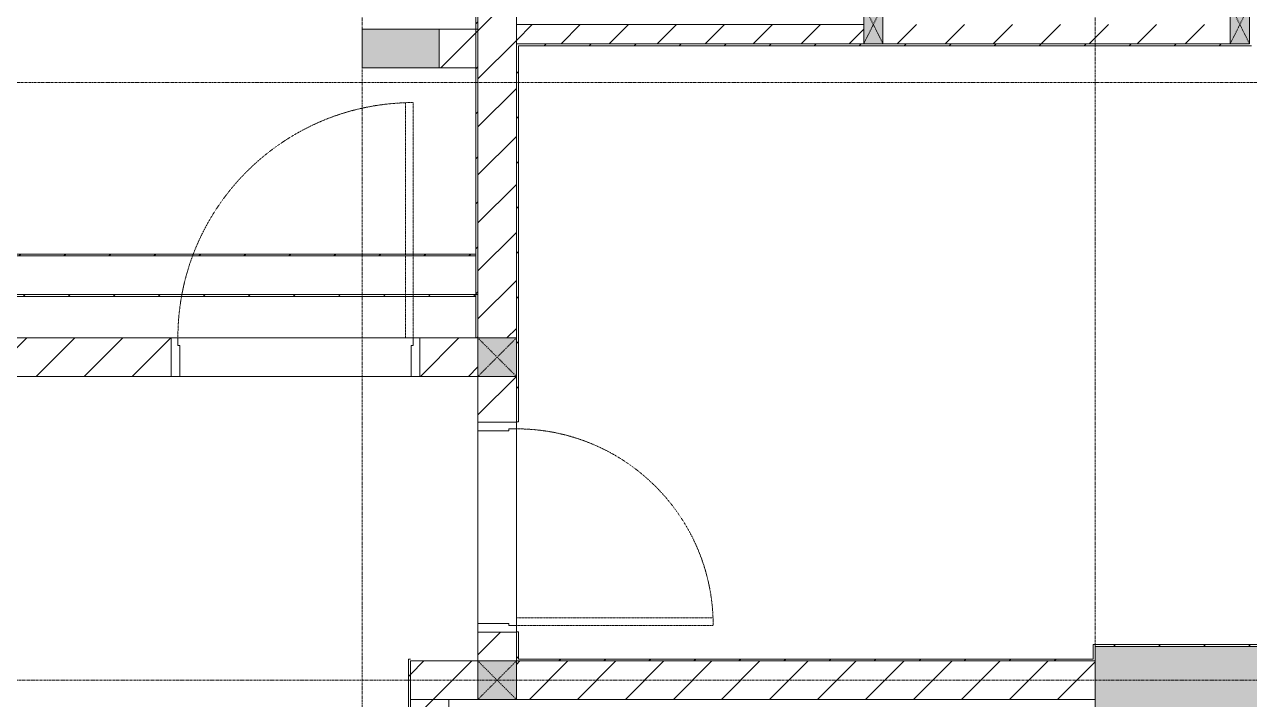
# Model space of a CAD drawing. Header units: millimetres. Extents: x 5359 to 218750, y -16347 to 109893.
# Drawn here: x 116502 to 122853, y 69837 to 73337 of the extents above; entities that cross this region are included whole.
import ezdxf

# ---------------------------------------------------------------- set-up
doc = ezdxf.new("R2010")
doc.units = ezdxf.units.MM
for name, pattern in [('Dash', [6, 3, -3]), ('Grid Line', [22.225, 12.7, -3.175, 3.175, -3.175]), ('IMPORT-Overhead', [3.96875, 2.38125, -1.5875]), ('NET VAN', [1.06, 0.53, -0.53])]:
    doc.linetypes.add(name, pattern=pattern)
for name, color, linetype, lineweight in [('0-1', 7, 'Continuous', 5), ('A-AREA-1', 41, 'IMPORT-Overhead', 9), ('A-DETL-GENF-2', 9, 'NET VAN', 9), ('A-DOOR', 31, 'Continuous', 9), ('A-DOOR-FRAM', 31, 'Continuous', 9), ('A-FLOR-1', 9, 'Continuous', 9), ('A-WALL', 113, 'Continuous', 9), ('A-WALL-1', 53, 'Continuous', 18), ('A-WALL-3', 113, 'Continuous', 18), ('A-WALL-PATT-1', 10, 'Continuous', 9), ('A-WALL-PATT-2', 9, 'Continuous', 9), ('A-WALL-PATT-3', 111, 'Continuous', 9), ('I-WALL-1', 53, 'Continuous', 18), ('I-WALL-3', 2, 'Continuous', 18), ('S-COLS', 52, 'Continuous', 9), ('S-COLS-1', 253, 'Continuous', 5), ('S-COLS-2', 53, 'Continuous', 18), ('S-COLS-3', 9, 'Continuous', 9), ('S-COLS-4', 52, 'Continuous', 18), ('S-COLS-5', 52, 'Dash', 9), ('S-COLS-HDLN', 52, 'Dash', 9), ('S-COLS-HDLN-1', 9, 'Dash', 9), ('S-GRID-1', 1, 'Grid Line', 9)]:
    doc.layers.add(name, color=color, linetype=linetype, lineweight=lineweight)
pattern_1 = [(45, (0, 0), (-124.4508, 124.4508), [])]
pattern_2 = [(45, (0, 0), (-116.67262, 116.67262), [])]

# ---------------------------------------------------------------- blocks, each defined once
blk = doc.blocks.new('NCV_TKTC_KET CAU_rvt-1-TKCS_MB ĐỊNH VỊ CỔNG-HÀNG RÀO')
at = {"layer": 'S-COLS-1'}
for points in [[(118252.6, 73111.9), (118652.6, 73111.9), (118652.6, 73311.9), (118252.6, 73311.9)], [(123352.6, 69761.9), (123352.6, 70111.9), (122052.6, 70111.9), (122052.6, 69761.9), (122770.8, 69761.9)]]:
    blk.add_hatch(color=256, dxfattribs=at).paths.add_polyline_path(points)
at = {"layer": 'S-COLS-2'}
for p, q in [((118252.6, 73311.9), (118252.6, 73111.9)), ((118652.6, 73311.9), (118252.6, 73311.9)), ((118652.6, 73111.9), (118652.6, 73311.9)), ((118252.6, 73111.9), (118652.6, 73111.9)), ((123352.6, 70111.9), (122052.6, 70111.9)), ((122052.6, 70111.9), (122052.6, 69761.9))]:
    blk.add_line(p, q, dxfattribs=at)
blk = doc.blocks.new('G1_SOF - BO TRU - 100x200-V26-TKCS_MB ĐỊNH VỊ CỔNG-HÀNG RÀO')
at = {"layer": 'S-COLS-3'}
blk.add_hatch(color=256, dxfattribs=at).paths.add_polyline_path([(-50, -100), (50, -100), (50, 100), (-50, 100)])
at = {"layer": 'S-COLS-2'}
for p, q in [((-50, 100), (50, 100)), ((-50, -100), (-50, 100)), ((50, 100), (50, -100)), ((50, -100), (-50, -100))]:
    blk.add_line(p, q, dxfattribs=at)
at = {"layer": 'S-COLS-HDLN-1'}
for p, q in [((50, -100), (-50, 100)), ((-50, -100), (50, 100))]:
    blk.add_line(p, q, dxfattribs=at)
blk = doc.blocks.new('NCV_TKTC_TANG 1_rvt-1-TKCS_MB ĐỊNH VỊ CỔNG-HÀNG RÀO')
at = {"layer": 'A-WALL-PATT-1'}
h = blk.add_hatch(dxfattribs=at)
h.set_pattern_fill('FP_2', color=256, style=0, pattern_type=2)
h.set_pattern_definition(pattern_1)
h.paths.add_polyline_path([(119139.5, 73236.9), (120852.6, 73236.9), (120852.6, 73336.9), (119052.6, 73336.9), (119052.6, 73236.9)])
h = blk.add_hatch(dxfattribs=at)
h.set_pattern_fill('FP_2', color=256, style=0, pattern_type=2)
h.set_pattern_definition(pattern_1)
h.paths.add_polyline_path([(121560.4, 73236.9), (122752.6, 73236.9), (122752.6, 73336.9), (120952.6, 73336.9), (120952.6, 73236.9)])
at = {"layer": 'A-WALL-PATT-2'}
h = blk.add_hatch(dxfattribs=at)
h.set_pattern_fill('FP_3', color=256, style=0, pattern_type=2)
h.set_pattern_definition(pattern_2)
h.paths.add_polyline_path([(119062.6, 70036.9), (119062.6, 70187.4), (119052.6, 70187.4), (119052.6, 70036.9)])
h.paths.add_polyline_path([(119062.6, 71277.4), (119062.6, 73236.9), (119052.6, 73236.9), (119052.6, 71277.4)])
h = blk.add_hatch(dxfattribs=at)
h.set_pattern_fill('FP_3', color=256, style=0, pattern_type=2)
h.set_pattern_definition(pattern_2)
h.paths.add_polyline_path([(119744.7, 73226.9), (122862.6, 73226.9), (122862.6, 73236.9), (119062.6, 73236.9), (119062.6, 73226.9), (119139.5, 73226.9)])
h = blk.add_hatch(dxfattribs=at)
h.set_pattern_fill('FP_3', color=256, style=0, pattern_type=2)
h.set_pattern_definition(pattern_2)
h.paths.add_polyline_path([(122042.4, 70111.9), (123352.4, 70111.9), (123352.4, 70121.9), (122042.4, 70121.9)])
h = blk.add_hatch(dxfattribs=at)
h.set_pattern_fill('FP_3', color=256, style=0, pattern_type=2)
h.set_pattern_definition(pattern_2)
h.paths.add_polyline_path([(121560.4, 70036.9), (122042.4, 70036.9), (122042.4, 70046.9), (119062.6, 70046.9), (119062.6, 70036.9), (119139.5, 70036.9)])
at = {"layer": 'A-FLOR-1'}
for p, q in [((119052.6, 71277.4), (119052.6, 70187.4)), ((119052.7, 70187.4), (119052.7, 71277.4)), ((118852.7, 71230.3), (118852.7, 70230.3))]:
    blk.add_line(p, q, dxfattribs=at)
at = {"layer": 'A-WALL-1'}
for p, q in [((120852.6, 73336.9), (119052.6, 73336.9)), ((119052.6, 73336.9), (119052.6, 73236.9)), ((119052.6, 73236.9), (120852.6, 73236.9)), ((120952.6, 73236.9), (122752.6, 73236.9))]:
    blk.add_line(p, q, dxfattribs=at)
at = {"layer": 'I-WALL-1'}
for p, q in [((119062.6, 73236.9), (119052.6, 73236.9)), ((119052.6, 73236.9), (119052.6, 71277.4)), ((120852.6, 73236.9), (119062.6, 73236.9)), ((119062.6, 71277.4), (119062.6, 73226.9)), ((119062.6, 73226.9), (122862.6, 73226.9)), ((122752.6, 73236.9), (120952.6, 73236.9)), ((119052.6, 71277.4), (119062.6, 71277.4)), ((119062.6, 70187.4), (119052.6, 70187.4)), ((119052.6, 70187.4), (119052.6, 70036.9)), ((119062.6, 70046.9), (119062.6, 70187.4)), ((123352.4, 70121.9), (122042.4, 70121.9)), ((122042.4, 70121.9), (122042.4, 70111.9)), ((122042.4, 70111.9), (122042.4, 70046.9)), ((122052.4, 70111.9), (123352.4, 70111.9)), ((122052.4, 70036.9), (122052.4, 70111.9)), ((122042.4, 70046.9), (119062.6, 70046.9)), ((119052.6, 70036.9), (119062.6, 70036.9)), ((119062.6, 70036.9), (122042.4, 70036.9)), ((122042.4, 70036.9), (122052.4, 70036.9))]:
    blk.add_line(p, q, dxfattribs=at)
at = {"layer": 'S-COLS-3', "rotation": 180}
for p in [(120902.6, 73336.9), (122802.6, 73336.9)]:
    blk.add_blockref('G1_SOF - BO TRU - 100x200-V26-TKCS_MB ĐỊNH VỊ CỔNG-HÀNG RÀO', p, dxfattribs=at)
blk = doc.blocks.new('FD_01 - FD_01-1200x2200mm-V1-TKCS_MB ĐỊNH VỊ CỔNG-HÀNG RÀO')
at = {"layer": 'A-DETL-GENF-2'}
for p, q in [((570, 100), (570, 1320)), ((570, 1320), (610, 1320)), ((610, 1320), (610, 100)), ((610, 100), (570, 100))]:
    blk.add_line(p, q, dxfattribs=at)
blk.add_arc((610, 100), 1220, 91.87889, 180, dxfattribs=at)
at = {"layer": 'A-DOOR-FRAM'}
for p, q in [((-610, 100), (-645, 100)), ((-645, 100), (-645, -100)), ((-610, 60), (-610, 100)), ((645, 100), (610, 100)), ((610, 100), (610, 60)), ((645, -100), (645, 100)), ((-600, 60), (-610, 60)), ((-600, -100), (-600, 60)), ((610, 60), (600, 60)), ((600, 60), (600, -100)), ((-645, -100), (-600, -100)), ((600, -100), (645, -100))]:
    blk.add_line(p, q, dxfattribs=at)
blk = doc.blocks.new('FD_05 - FD_05-1000x2200mm-835434-TKCS_MB ĐỊNH VỊ CỔNG-HÀNG RÀO')
at = {"layer": 'A-DETL-GENF-2'}
for p, q in [((470, 100), (470, 1120)), ((470, 1120), (510, 1120)), ((510, 1120), (510, 100)), ((510, 100), (470, 100))]:
    blk.add_line(p, q, dxfattribs=at)
blk.add_arc((510, 100), 1020, 92.24747, 180, dxfattribs=at)
at = {"layer": 'A-DOOR-FRAM'}
for p, q in [((-510, 100), (-545, 100)), ((-545, 100), (-545, -100)), ((-510, 60), (-510, 100)), ((545, 100), (510, 100)), ((510, 100), (510, 60)), ((545, -100), (545, 100)), ((-500, 60), (-510, 60)), ((-500, -100), (-500, 60)), ((510, 60), (500, 60)), ((500, 60), (500, -100)), ((-545, -100), (-500, -100)), ((500, -100), (545, -100))]:
    blk.add_line(p, q, dxfattribs=at)
blk = doc.blocks.new('G1_SOF - BO TRU - 200x200-3051103-TKCS_MB ĐỊNH VỊ CỔNG-HÀNG RÀO')
at = {"layer": 'S-COLS-HDLN'}
for p, q in [((-100, -100), (100, 100)), ((100, -100), (-100, 100))]:
    blk.add_line(p, q, dxfattribs=at)

msp = doc.modelspace()

# ---------------------------------------------------------------- hatches: boundary and pattern name
at = {"layer": 'A-WALL-PATT-3'}
h = msp.add_hatch(dxfattribs=at)
h.set_pattern_fill('FP_32', color=256, style=0, pattern_type=2)
h.set_pattern_definition(pattern_2)
h.paths.add_polyline_path([(118842.5, 71711.9), (118852.5, 71711.9), (118852.5, 74506.9), (118842.5, 74506.9), (118842.5, 72415.3)])
h = msp.add_hatch(dxfattribs=at)
h.set_pattern_fill('FP_1', color=256, style=0, pattern_type=2)
h.set_pattern_definition(pattern_1)
h.paths.add_polyline_path([(118852.5, 70036.9), (119052.5, 70036.9), (119052.5, 70185.3), (118852.5, 70185.3)])
h.paths.add_polyline_path([(118852.5, 71275.3), (119052.5, 71275.3), (119052.5, 71511.9), (118852.5, 71511.9)])
h.paths.add_polyline_path([(118852.5, 71711.9), (119052.5, 71711.9), (119052.5, 74516.9), (118852.5, 74516.9), (118852.5, 71926.9)])
h = msp.add_hatch(dxfattribs=at)
h.set_pattern_fill('FP_1', color=256, style=0, pattern_type=2)
h.set_pattern_definition(pattern_1)
h.paths.add_polyline_path([(118852.5, 73111.9), (118852.5, 73311.9), (118652.6, 73311.9), (118652.6, 73111.9)])
h = msp.add_hatch(dxfattribs=at)
h.set_pattern_fill('FP_32', color=256, style=0, pattern_type=2)
h.set_pattern_definition(pattern_2)
h.paths.add_polyline_path([(116262.6, 72136.9), (118842.5, 72136.9), (118842.5, 72146.9), (116262.6, 72146.9)])
h = msp.add_hatch(dxfattribs=at)
h.set_pattern_fill('FP_32', color=256, style=0, pattern_type=2)
h.set_pattern_definition(pattern_2)
h.paths.add_polyline_path([(114352.6, 71926.9), (116152.6, 71926.9), (116152.6, 71936.9), (114352.6, 71936.9)])
h.paths.add_polyline_path([(118852.5, 71926.9), (118852.5, 71936.9), (116252.6, 71936.9), (116252.6, 71926.9), (118842.5, 71926.9)])
h = msp.add_hatch(dxfattribs=at)
h.set_pattern_fill('FP_1', color=256, style=0, pattern_type=2)
h.set_pattern_definition(pattern_1)
h.paths.add_polyline_path([(116252.6, 71511.9), (117262.5, 71511.9), (117262.5, 71711.9), (116252.6, 71711.9)])
h.paths.add_polyline_path([(118852.5, 71511.9), (118852.5, 71711.9), (118552.5, 71711.9), (118552.5, 71511.9)])
h = msp.add_hatch(dxfattribs=at)
h.set_pattern_fill('FP_32', color=256, style=0, pattern_type=2)
h.set_pattern_definition(pattern_2)
h.paths.add_polyline_path([(118502.5, 65876.9), (118502.5, 70046.9), (118492.5, 70046.9), (118492.5, 65876.9)])
h = msp.add_hatch(dxfattribs=at)
h.set_pattern_fill('FP_1', color=256, style=0, pattern_type=2)
h.set_pattern_definition(pattern_1)
h.paths.add_polyline_path([(121560.4, 69836.9), (122052.6, 69836.9), (122052.6, 70036.9), (119052.5, 70036.9), (119052.5, 69836.9), (119139.5, 69836.9)])
h.paths.add_polyline_path([(118502.5, 69836.9), (118852.5, 69836.9), (118852.5, 70036.9), (118502.5, 70036.9)])
h = msp.add_hatch(dxfattribs=at)
h.set_pattern_fill('FP_1', color=256, style=0, pattern_type=2)
h.set_pattern_definition(pattern_1)
h.paths.add_polyline_path([(118702.6, 66936.9), (118702.6, 69836.9), (118502.6, 69836.9), (118502.6, 66936.9), (118534.3, 66936.9)])
at = {"layer": 'S-COLS-1'}
for points in [[(118852.5, 71511.9), (119052.5, 71511.9), (119052.5, 71711.9), (118852.5, 71711.9)], [(118852.5, 69836.9), (119052.5, 69836.9), (119052.5, 70036.9), (118852.5, 70036.9)]]:
    msp.add_hatch(color=256, dxfattribs=at).paths.add_polyline_path(points)

# ---------------------------------------------------------------- linework, layer by layer
at = {"layer": 'A-AREA-1'}
msp.add_line((118517.5, 71711.9), (117297.5, 71711.9), dxfattribs=at)
at = {"layer": 'A-WALL'}
for p, q in [((118852.5, 71275.3), (118852.5, 74506.9)), ((117297.5, 71711.9), (118517.5, 71711.9)), ((118842.5, 71711.9), (119052.5, 71711.9)), ((118507.5, 71511.9), (117307.5, 71511.9)), ((119052.5, 71511.9), (118852.5, 71511.9)), ((118852.5, 70230.3), (118852.5, 71230.3)), ((119052.5, 71240.3), (119052.5, 70220.3)), ((118852.5, 69836.9), (118852.5, 70185.3)), ((118842.5, 70036.9), (118502.5, 70036.9)), ((118502.5, 70036.9), (118502.5, 69836.9)), ((118852.5, 70036.9), (119052.5, 70036.9)), ((119052.5, 70036.9), (119052.5, 69836.9))]:
    msp.add_line(p, q, dxfattribs=at)
at = {"layer": 'A-WALL-3'}
for p, q in [((119052.5, 71711.9), (119052.5, 75336.9)), ((118852.5, 73311.9), (118652.6, 73311.9)), ((118652.6, 73311.9), (118652.6, 73111.9)), ((118652.6, 73111.9), (118852.5, 73111.9)), ((117262.5, 71711.9), (116252.6, 71711.9)), ((118842.5, 71711.9), (118552.5, 71711.9)), ((114352.6, 71511.9), (117262.5, 71511.9)), ((118552.5, 71511.9), (118852.5, 71511.9)), ((119052.5, 71275.3), (119052.5, 71511.9)), ((119052.5, 70036.9), (119052.5, 70185.3)), ((118852.5, 70036.9), (118842.5, 70036.9)), ((122052.6, 70036.9), (119052.5, 70036.9)), ((122052.6, 69836.9), (122052.6, 70036.9)), ((118502.5, 69836.9), (118852.5, 69836.9)), ((118502.6, 69836.9), (118502.6, 66736.9)), ((118702.6, 66936.9), (118702.6, 69836.9)), ((119052.5, 69836.9), (122052.6, 69836.9))]:
    msp.add_line(p, q, dxfattribs=at)
at = {"layer": 'I-WALL-3'}
for p, q in [((118842.5, 74506.9), (118842.5, 71711.9)), ((118842.5, 72146.9), (116262.6, 72146.9)), ((116252.6, 72136.9), (118842.5, 72136.9)), ((118852.5, 71936.9), (116252.6, 71936.9)), ((116252.6, 71926.9), (118842.5, 71926.9)), ((118852.5, 71926.9), (118852.5, 71936.9)), ((118502.5, 70046.9), (118492.5, 70046.9)), ((118492.5, 70046.9), (118492.5, 65876.9)), ((118502.5, 65886.9), (118502.5, 69836.9))]:
    msp.add_line(p, q, dxfattribs=at)
at = {"layer": 'S-COLS'}
for p, q in [((119052.5, 71711.9), (118852.5, 71711.9)), ((118852.5, 71711.9), (118852.5, 71511.9)), ((118852.5, 71511.9), (119052.5, 71511.9)), ((119052.5, 70036.9), (118852.5, 70036.9)), ((118852.5, 70036.9), (118852.5, 69836.9)), ((119052.5, 69836.9), (119052.5, 70036.9))]:
    msp.add_line(p, q, dxfattribs=at)
at = {"layer": 'S-COLS-4'}
for p, q in [((119052.5, 71511.9), (119052.5, 71711.9)), ((118852.5, 69836.9), (119052.5, 69836.9))]:
    msp.add_line(p, q, dxfattribs=at)
at = {"layer": 'S-GRID-1'}
for p, q in [((118252.6, 13102.5), (118252.6, 80482.7)), ((122052.6, 13102.5), (122052.6, 80482.7)), ((135474.6, 73036.9), (24837.1, 73036.9)), ((131551.8, 69936.9), (24837.1, 69936.9))]:
    msp.add_line(p, q, dxfattribs=at)

# ---------------------------------------------------------------- block references
at = {"layer": '0-1'}
for name in ['NCV_TKTC_KET CAU_rvt-1-TKCS_MB ĐỊNH VỊ CỔNG-HÀNG RÀO', 'NCV_TKTC_TANG 1_rvt-1-TKCS_MB ĐỊNH VỊ CỔNG-HÀNG RÀO']:
    msp.add_blockref(name, (0, 0), dxfattribs=at)
at = {"layer": 'A-DOOR'}
msp.add_blockref('FD_01 - FD_01-1200x2200mm-V1-TKCS_MB ĐỊNH VỊ CỔNG-HÀNG RÀO', (117907.5, 71611.9), dxfattribs=at)
at = {"layer": 'A-DOOR', "rotation": 270.0000000000001}
msp.add_blockref('FD_05 - FD_05-1000x2200mm-835434-TKCS_MB ĐỊNH VỊ CỔNG-HÀNG RÀO', (118952.5, 70730.3), dxfattribs=at)
at = {"layer": 'S-COLS-5', "rotation": 180}
for p in [(118952.5, 71611.9), (118952.5, 69936.9)]:
    msp.add_blockref('G1_SOF - BO TRU - 200x200-3051103-TKCS_MB ĐỊNH VỊ CỔNG-HÀNG RÀO', p, dxfattribs=at)

doc.saveas('drawing.dxf')
